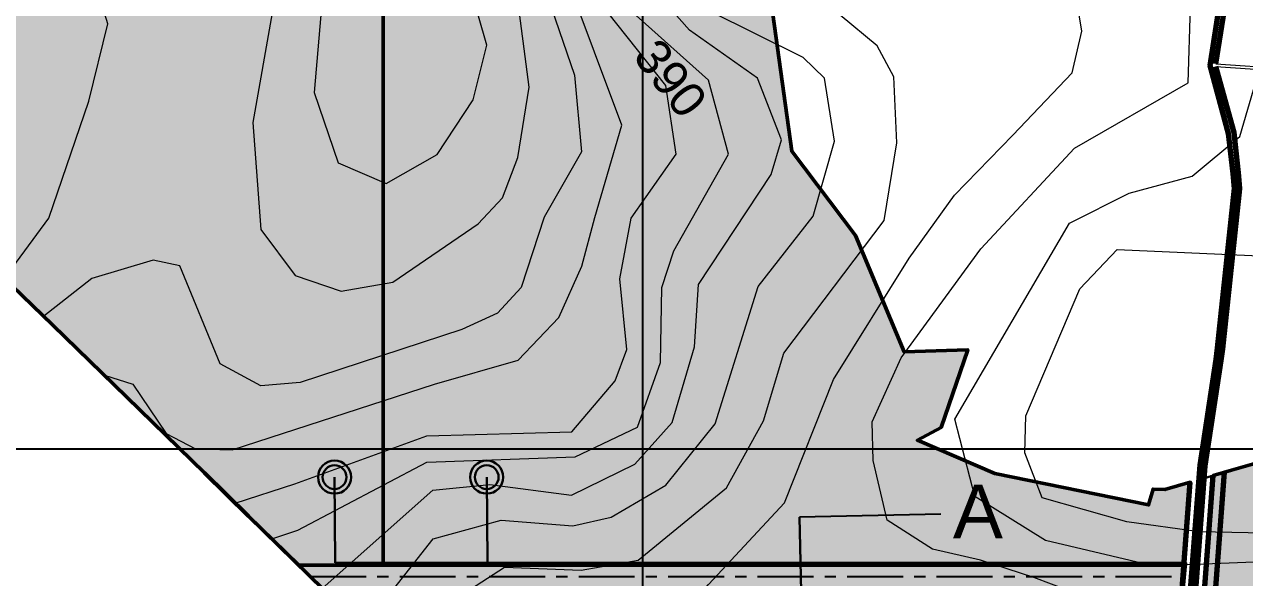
# Model space of a CAD drawing. Header units: metres. Extents: x 32505 to 230200, y 224018 to 1564544.
# Drawn here: x 225309 to 226673, y 1561556 to 1562174 of the extents above; entities that cross this region are included whole.
import ezdxf

# ---------------------------------------------------------------- set-up
doc = ezdxf.new("R2010")
doc.units = ezdxf.units.M
doc.linetypes.add('CENTER', pattern=[2, 1.25, -0.25, 0.25, -0.25])
doc.linetypes.add('PHANTOM2', pattern=[1.25, 0.625, -0.125, 0.125, -0.125, 0.125, -0.125])
for name, color, linetype, lineweight in [('10 M CONTOUR', 8, 'Continuous', 9), ('2 M CONTOUR', 254, 'Continuous', 9), ('STREAM', 141, 'Continuous', 0)]:
    doc.layers.add(name, color=color, linetype=linetype, lineweight=lineweight)
for name, color, linetype in [('CONTEXT', 44, 'Continuous'), ('G_B.T. ROAD', 1, 'Continuous'), ('G_CART TRACK', 252, 'Continuous'), ('GRID', 7, 'Continuous'), ('name power lines', 1, 'Continuous'), ('road', 10, 'Continuous'), ('VILLAGE BOUNDARY', 6, 'Continuous')]:
    doc.layers.add(name, color=color, linetype=linetype)
doc.styles.get("Standard").update_dxf_attribs({"font": 'arial.ttf'})
doc.dimstyles.get("Standard").update_dxf_attribs({"dimtxt": 0.18, "dimasz": 0.18, "dimexe": 0.18, "dimexo": 0.0625, "dimgap": 0.09, "dimtad": 0, "dimtih": 1, "dimtoh": 1, "dimdec": 4, "dimzin": 0, "dimdsep": 46, "dimtxsty": 'Standard', "dimcen": 0.09, "dimadec": 0, "dimazin": 0, "dimtfac": 1, "dimtdec": 4, "dimtofl": 0, "dimtmove": 0, "dimatfit": 3, "dimfxl": 1, "dimtolj": 1, "dimtzin": 0, "dimarcsym": 0})

msp = doc.modelspace()

# ---------------------------------------------------------------- hatches: boundary and pattern name
at = {"layer": 'STREAM', "true_color": 0xffffdb}
h = msp.add_hatch(color=7, dxfattribs=at)
h.dxf.hatch_style = 1
h.paths.add_polyline_path([(225710.4, 1562484.6), (225684.9, 1562490.6), (225632.1, 1562529), (225482.4, 1562586), (225473, 1562589.6), (225470.8, 1562602), (225481, 1562625.2), (225493.3, 1562651.4), (225495, 1562661.5), (225495.2, 1562673.4), (225507.6, 1562695.4), (225522.9, 1562724.3), (225526.5, 1562728.6), (225529.3, 1562735.8), (225536.6, 1562751.2), (225540.3, 1562760.3), (225543.1, 1562782.2), (225538, 1562798.5), (225530.6, 1562812.6), (225524.7, 1562830.7), (225524.3, 1562837.5), (225525.3, 1562839.2), (225522.2, 1562849.2), (225519.7, 1562888.2), (225518.4, 1562891), (225519.7, 1562908.9), (225511.4, 1562928.8), (225506.7, 1562953.7), (225497.7, 1562969.1), (225486.3, 1562981.8), (225480.6, 1562998.2), (225494.8, 1563014.8), (225513.5, 1563022.3), (225527.5, 1563033.9), (225532.2, 1563051), (225528.7, 1563075.2), (225518.3, 1563113.6), (225512.8, 1563157.4), (225517.1, 1563202.8), (225475.9, 1563203.2), (225393.4, 1563204.2), (225386.8, 1563204.2), (225381, 1563204.3), (225374.7, 1563204.4), (225368.2, 1563204.5), (225364.5, 1563204.5), (225362.8, 1563207.9), (225359, 1563215.5), (225354.8, 1563223.9), (225350.9, 1563231.5), (225348, 1563237.2), (225345.6, 1563242), (225343.4, 1563246.4), (225341.2, 1563250.7), (225338.1, 1563256.8), (225336.5, 1563260), (225334.9, 1563263.3), (225332.2, 1563268.6), (225329.5, 1563273.9), (225325.8, 1563281.3), (225323.7, 1563285.4), (225321.2, 1563290.4), (225319.8, 1563293.6), (225318.1, 1563297.7), (225317, 1563300.3), (225315.6, 1563303.7), (225314.5, 1563306.4), (225313.4, 1563309.1), (225312.4, 1563311.4), (225311.2, 1563314.5), (225309.7, 1563318.1), (225308.7, 1563320.4), (225307.9, 1563322.3), (225306.9, 1563324.7), (225297.9, 1563346.5), (225285.4, 1563376.6), (225271.1, 1563411.2), (225258.3, 1563442), (225245, 1563474), (225216, 1563462), (225153.3, 1563436), (225082.1, 1563406.5), (224883.5, 1563319.7), (224823.2, 1563296.6), (224782.5, 1563281.1), (224790.8, 1563227.3), (224798.1, 1563179.9), (224802, 1563154.2), (224806.5, 1563124.8), (224810.5, 1563099.2), (224812.8, 1563084.3), (224827.3, 1563089.3), (224838.1, 1563093), (224848.9, 1563096.8), (224863.3, 1563101.7), (224866.6, 1563094.5), (224870.3, 1563086.3), (224873.6, 1563079), (224876.2, 1563073.4), (224867.7, 1563070.1), (224857.7, 1563066.3), (224842.5, 1563060.4), (224828, 1563054.7), (224815.5, 1563053.9), (224820.5, 1563000), (224828.6, 1562911.1), (224831, 1562884.6), (224834.6, 1562844.8), (224838.6, 1562801.8), (224842.3, 1562760.8), (224847, 1562709.6), (224850.3, 1562672.8), (224850.8, 1562668.1), (224851.6, 1562659.4), (224852.1, 1562654.1), (224880.1, 1562610.3), (224919.4, 1562549.1), (224991.3, 1562436.8), (225007.4, 1562411.8), (225018, 1562395.2), (225050.9, 1562331.6), (225072.8, 1562289.1), (225100.4, 1562235.6), (225162.1, 1562115.5), (225194.8, 1562051.7), (225223.7, 1561995.5), (225227.4, 1561988.2), (225229.9, 1561983.5), (225233.4, 1561976.5), (225237.3, 1561968.9), (225247.3, 1561949.4), (225258.4, 1561927.8), (225260.5, 1561921.7), (225262.8, 1561913.8), (225284.5, 1561893), (225341, 1561838.6), (225423.7, 1561757.8), (225510.5, 1561673), (225559.9, 1561624.5), (225616, 1561569.7), (225644.5, 1561569.7), (225710.4, 1561569.7)])
h = msp.add_hatch(color=7, dxfattribs=at)
h.dxf.hatch_style = 1
h.paths.add_polyline_path([(226142.1, 1562213), (226131.2, 1562322.5), (226120.2, 1562432), (226163.8, 1562437.1), (226223.2, 1562444.1), (226263.2, 1562533.9), (226277.7, 1562696), (226230.2, 1562796.9), (226438.1, 1562807.1), (226517.2, 1562814.2), (226474.4, 1562901.3), (226446.4, 1562958), (226438.9, 1562980.4), (226431, 1563009.8), (226426.8, 1563031.1), (226424, 1563075.6), (226417.2, 1563168.4), (226416, 1563192.3), (226413.1, 1563192.3), (226382.1, 1563192.7), (226362.3, 1563192.9), (226330.1, 1563193.3), (226314.4, 1563193.5), (226304, 1563193.6), (226297.6, 1563193.7), (226285.5, 1563193.8), (226267.5, 1563194), (226260.6, 1563194.1), (226245.5, 1563194.3), (226226.7, 1563194.5), (226210.9, 1563194.7), (226195.6, 1563194.8), (226188, 1563194.9), (226182.7, 1563195), (226169.3, 1563195.1), (226161.4, 1563195.2), (226155.1, 1563195.3), (226147.5, 1563195.4), (226139, 1563195.5), (226130.6, 1563195.6), (226121.7, 1563195.7), (226118, 1563195.7), (226105.9, 1563195.9), (226097.7, 1563196), (226087.7, 1563196.1), (226083.2, 1563196.1), (226076.6, 1563196.2), (226073.1, 1563196.3), (226068.4, 1563196.3), (226064.3, 1563196.4), (226062.2, 1563196.4), (226057.5, 1563196.4), (226047.1, 1563196.5), (226034.6, 1563196.7), (226030.7, 1563196.7), (225970.2, 1563197.8), (225919.4, 1563198), (225868.2, 1563198.6), (225830, 1563199.1), (225759, 1563199.9), (225687.4, 1563200.9), (225645.4, 1563201.4), (225583.4, 1563201.9), (225581.4, 1563188.2), (225572.8, 1563173.7), (225561.1, 1563161.7), (225551.5, 1563131.3), (225554.2, 1563091.2), (225556.9, 1563049.8), (225551.5, 1563025.4), (225551.5, 1563006), (225541.6, 1562971.6), (225542.6, 1562950.5), (225555.1, 1562921.8), (225557.8, 1562901.2), (225553.8, 1562890.1), (225557.8, 1562883.7), (225559.3, 1562872.1), (225556.1, 1562863.2), (225558.8, 1562855.5), (225569.3, 1562835), (225564.3, 1562813.5), (225558.7, 1562789.3), (225556.8, 1562781.3), (225557.8, 1562775.8), (225557.2, 1562773.5), (225560.7, 1562761.8), (225554.3, 1562736.2), (225547.4, 1562721.5), (225533.4, 1562694), (225520.7, 1562670.6), (225507.4, 1562660), (225504, 1562648.8), (225500.6, 1562649.1), (225500.6, 1562635.4), (225506.4, 1562626.7), (225502.8, 1562606.3), (225494.1, 1562591.1), (225482.4, 1562586), (225632.1, 1562529), (225636.7, 1562575), (225618, 1562606), (225615.1, 1562667.5), (225653.6, 1562733), (225679.5, 1562740.6), (225769.7, 1562758.1), (225814.7, 1562757.6), (225840.5, 1562737.9), (225853.1, 1562664.9), (225832, 1562572.9), (225784.9, 1562499.6), (225776.7, 1562481.3), (225721.7, 1562481.9), (225710.4, 1562484.6), (225710.4, 1561569.7), (226605.1, 1561569.7), (226612.1, 1561662.6), (226583.8, 1561654.3), (226570.7, 1561655), (226565.7, 1561637.3), (226393.7, 1561672.4), (226307.3, 1561709.5), (226333.7, 1561723.8), (226363.6, 1561810.7), (226292.5, 1561808.3), (226238.2, 1561938.4), (226166.9, 1562032.6)])
h = msp.add_hatch(color=7, dxfattribs=at)
h.dxf.hatch_style = 1
h.paths.add_polyline_path([(227010.8, 1561147), (227026.1, 1561189.4), (227004, 1561229.2), (226997.4, 1561259.2), (226997.7, 1561316.1), (227048.7, 1561325.6), (227069.1, 1561360.3), (227096.9, 1561360.3), (227123.1, 1561382.7), (227133.1, 1561446.5), (227131, 1561485.4), (227133.8, 1561498.8), (227125.1, 1561512.6), (227124.9, 1561525.2), (227115.6, 1561608.2), (227106.9, 1561663.2), (227108.6, 1561682.7), (227099.2, 1561685), (227089.9, 1561687.3), (227081.6, 1561687.3), (227075, 1561689.1), (227070.3, 1561696.3), (227074.7, 1561704.6), (227079.7, 1561706.5), (227073, 1561714.5), (227076.2, 1561730.3), (227080.7, 1561737), (227091, 1561737), (227103.6, 1561741), (227111.2, 1561743.4), (227114.2, 1561754.9), (226944, 1561730.6), (226998.5, 1561788.7), (227074, 1561868.9), (227183.3, 1561985.4), (227250.2, 1562056.6), (227234, 1562056.6), (227096.2, 1562045.7), (226940.4, 1562033.3), (226828.2, 1561998), (226885.2, 1561704.1), (226797.7, 1561725.5), (226784.5, 1561728.7), (226713.1, 1561691.8), (226658.4, 1561676), (226637.7, 1561670), (226626.6, 1561521.2), (226614.4, 1561413.8), (226594.5, 1561379.7), (226513.4, 1561292.8), (226465.4, 1561172), (226392.3, 1561070), (226341, 1560994.4), (226331, 1560973.6), (226328.4, 1560941.5), (226345.5, 1560934.2), (226348.2, 1560933), (226352, 1560919.8), (226352.9, 1560916.7), (226363, 1560905.5), (226377.2, 1560887.7), (226388.1, 1560879.9), (226425, 1560876.6), (226448.1, 1560879.6), (226469.4, 1560895.8), (226501.9, 1560898.4), (226524.9, 1560887.6), (226572.2, 1560873.6), (226593.8, 1560872.5), (226627.5, 1560876.7), (226658.1, 1560885.5), (226668.4, 1560890.5), (226742.7, 1560941.2), (226767, 1560961.5), (226800.5, 1561049.9), (226806.8, 1561057.3), (226802.2, 1561071.5), (226817.2, 1561073.8), (226809.6, 1561096.9), (226800.5, 1561113.3), (226810, 1561132.4), (226843.7, 1561136.5), (226864.9, 1561139.1), (226937.1, 1561138.6), (226987.7, 1561136.4)])
at = {"layer": 'STREAM'}
h = msp.add_hatch(color=256, dxfattribs=at)
h.dxf.hatch_style = 1
edge = h.paths.add_edge_path()
edge.add_arc((225656, 1561668.3), 18.5, 0, 360)
edge = h.paths.add_edge_path()
edge.add_arc((225826, 1561668.3), 18.5, 0, 360)
h = msp.add_hatch(color=253, dxfattribs=at)
h.dxf.hatch_style = 1
h.paths.add_polyline_path([(226605.1, 1561569.7), (225710.4, 1561569.7), (225644.5, 1561569.7), (225616, 1561569.7), (225627.4, 1561558.5), (225641.5, 1561544.7), (226603.3, 1561544.7)])

# ---------------------------------------------------------------- linework, layer by layer
at = {"color": 7, "linetype": 'CENTER', "ltscale": 50}
msp.add_line((225628.8, 1561557.2), (226604.2, 1561557.2), dxfattribs=at)
at = {"color": 1, "lineweight": 50}
msp.add_lwpolyline([(225860.5, 1560747.6), (225865.6, 1560765.3), (225870.7, 1560783.1), (225875.2, 1560835), (225879.5, 1560885.2), (225885.9, 1560959.4), (225890.9, 1561017), (225893.3, 1561045.4), (225867.5, 1561097.8), (225815, 1561204.2), (225779.4, 1561276.4), (225740.9, 1561356), (225698.5, 1561442.5), (225655.4, 1561531.1), (225643.7, 1561542.5), (225627.4, 1561558.5), (225559.9, 1561624.5), (225510.5, 1561673), (225423.7, 1561757.8), (225341, 1561838.6), (225284.5, 1561893)], dxfattribs=at)
at = {"layer": '10 M CONTOUR'}
for points in [[(225887.8, 1561056.6, 380), (225915.8, 1561078.6, 380), (225938.5, 1561114.2, 380), (225958.1, 1561188.7, 380), (225937.2, 1561263.7, 380), (225938.6, 1561340.7, 380), (226002.4, 1561466.8, 380), (226073.9, 1561548.2, 380), (226158.7, 1561639.5, 380), (226213.5, 1561777.4, 380), (226298.1, 1561913.2, 380), (226348.8, 1561983.5, 380), (226414.1, 1562050.7, 380), (226480.1, 1562120.4, 380), (226491.1, 1562166.7, 380), (226483.3, 1562214.4, 380)], [(225545, 1561639.2, 390), (225611.7, 1561660.8, 390), (225759.1, 1561714.5, 390), (225921.2, 1561718.8, 390), (225969.7, 1561776, 390), (225982.6, 1561811.1, 390), (225974.8, 1561889.9, 390), (225987.4, 1561957.6, 390), (226037.9, 1562029.2, 390), (226026.1, 1562106.2, 390), (225961.2, 1562187.6, 390)]]:
    msp.add_polyline3d(points, dxfattribs=at)
at = {"layer": '2 M CONTOUR', "linetype": 'Continuous'}
for points, elevation in [([(225287.3, 1561890.2), (225336.9, 1561957.8), (225381.4, 1562088.5), (225402.8, 1562175.1), (225375.4, 1562262.9), (225355.6, 1562310.8), (225338.7, 1562336.7), (225297.2, 1562403.7), (225246.4, 1562560.6), (225253.3, 1562712.2), (225253.1, 1562790.7), (225216.4, 1562938), (225222.4, 1563064.5), (225232.1, 1563178.4), (225269.4, 1563341.7), (225261.1, 1563391.7), (225215.5, 1563405.2), (225185.9, 1563406.5), (225094, 1563431.9), (225005.1, 1563457.8), (224909.4, 1563514.4), (224889, 1563585.6), (224953.7, 1563700)], 396), ([(225851.4, 1562329.7), (225924.1, 1562117.6), (225931.8, 1562032.1), (225890.3, 1561959), (225864.5, 1561880.2), (225838.2, 1561851.5), (225798.1, 1561833.3), (225617.6, 1561774.2), (225573.7, 1561770.5), (225528.1, 1561795), (225483.1, 1561904.5), (225453.2, 1561910.7), (225384.9, 1561890.3), (225331, 1561848.3)], 394)]:
    msp.add_lwpolyline(points, dxfattribs=dict(at, elevation=elevation))
at = {"layer": '2 M CONTOUR'}
for points in [[(225601.3, 1562568.8, 398), (225642.6, 1562360.1, 398), (225646.5, 1562254.6, 398), (225633.1, 1562098.1, 398), (225660.2, 1562019.6, 398), (225713.6, 1561996.7, 398), (225770.8, 1562029.1, 398), (225810.8, 1562090, 398), (225826.1, 1562151, 398), (225798.2, 1562248.9, 398), (225794.3, 1562352.5, 398), (225867.7, 1562573.7, 398), (225832.6, 1562750.8, 398), (225849.3, 1562951.3, 398), (225839.9, 1563019.4, 398), (225789.3, 1563048.7, 398), (225752.9, 1563019.4, 398), (225718.8, 1562923.1, 398), (225682.8, 1562778.1, 398), (225601.3, 1562568.8, 398)], [(225398.9, 1561782.1, 392), (225430.6, 1561772.3, 392), (225467.9, 1561717.1, 392), (225500.7, 1561699.9, 392), (225541.6, 1561698.8, 392), (225767.6, 1561772.3, 392), (225861.3, 1561799, 392), (225906.7, 1561846.6, 392), (225932.2, 1561904.1, 392), (225946.7, 1561958.5, 392), (225976.9, 1562061.6, 392), (225886.6, 1562303.8, 392)], [(225586.3, 1562187.4, 396), (225564.6, 1562064.9, 396), (225573.6, 1561945.1, 396), (225611.8, 1561893.5, 396), (225663.4, 1561876.3, 396), (225721, 1561886.1, 396), (225816.6, 1561951.3, 396), (225843.6, 1561980.4, 396), (225860.7, 1562025.6, 396), (225873.4, 1562104.2, 396), (225859.4, 1562213, 396)], [(225642.3, 1561543.9, 386), (225765.7, 1561653.6, 386), (225829.4, 1561659.9, 386), (225920.9, 1561648, 386), (225991.6, 1561682.8, 386), (226033.2, 1561729.5, 386), (226058.4, 1561814, 386), (226062.6, 1561883.6, 386), (226143.9, 1562006.6, 386), (226155.4, 1562045.3, 386), (226128.7, 1562114.1, 386), (226052.5, 1562168, 386), (226015.3, 1562210.6, 386)], [(225585.8, 1561599.3, 388), (225615.1, 1561608.9, 388), (225759.3, 1561685.1, 388), (225925, 1561691, 388), (225994.7, 1561724.2, 388), (226020.1, 1561796.3, 388), (226021.6, 1561880.2, 388), (226035, 1561921.3, 388), (226096.2, 1562029.3, 388), (226073.7, 1562111.9, 388), (225993.2, 1562184.2, 388)], [(225816.8, 1561200.6, 384), (225824.9, 1561243.7, 384), (225817.8, 1561272.8, 384), (225774.9, 1561355, 384), (225716.4, 1561420.2, 384), (225694.4, 1561487.5, 384), (225700.1, 1561515.6, 384), (225766.1, 1561599.2, 384), (225842.2, 1561620, 384), (225922.2, 1561613.7, 384), (225965, 1561623.4, 384), (226026.3, 1561659.4, 384), (226081.3, 1561727.8, 384), (226129.4, 1561881.4, 384), (226190.7, 1561960, 384), (226214.7, 1562043.7, 384), (226203.3, 1562114.3, 384), (226179.6, 1562137.4, 384), (226075.2, 1562189.3, 384)], [(225855.9, 1561121.4, 382), (225920.9, 1561192.1, 382), (225893.1, 1561236.5, 382), (225859.7, 1561364.5, 382), (225799.1, 1561422.2, 382), (225778.4, 1561481.8, 382), (225801.4, 1561539.1, 382), (225845.8, 1561567.8, 382), (225931.6, 1561564.3, 382), (225995.3, 1561575.6, 382), (226094, 1561656.2, 382), (226135.2, 1561731.1, 382), (226158.2, 1561806.8, 382), (226270.2, 1561955.3, 382), (226284.3, 1562042.1, 382), (226281, 1562115.6, 382), (226262.3, 1562150.4, 382), (226221.1, 1562184.6, 382)], [(226496.7, 1561533.6, 378), (226437.5, 1561556, 378), (226377.7, 1561575.3, 378), (226324.3, 1561587.9, 378), (226273.4, 1561620.3, 378), (226257.9, 1561686.8, 378), (226256.9, 1561730.2, 378), (226289, 1561801.8, 378), (226378.3, 1561923.4, 378), (226482.9, 1562036.1, 378), (226610, 1562109.1, 378), (226612.3, 1562193.9, 378)], [(226683.6, 1561573.2, 376), (226571.8, 1561568.7, 376), (226450.5, 1561597.6, 376), (226371.5, 1561646.6, 376), (226349.1, 1561733, 376), (226477.3, 1561952.2, 376), (226543.8, 1561985.9, 376), (226614.4, 1562004.8, 376), (226667.5, 1562049.2, 376), (226687.4, 1562116.4, 376)], [(226713.3, 1561605.1, 374), (226622.1, 1561607, 374), (226541.4, 1561618.3, 374), (226446.6, 1561645.1, 374), (226427.5, 1561695.5, 374), (226428.4, 1561736.7, 374), (226488.9, 1561878.6, 374), (226530.7, 1561922.7, 374), (226756.2, 1561912.7, 374)]]:
    msp.add_polyline3d(points, dxfattribs=at)
at = {"layer": 'G_B.T. ROAD', "color": 253, "lineweight": 70}
for points in [[(226640.7, 1562130.2), (226655.5, 1562224.3), (226664.8, 1562297.4), (226671.3, 1562388.1), (226663.1, 1562439.3), (226634.7, 1562531.4), (226599.5, 1562660.8), (226586.6, 1562700.5), (226541, 1562800.9), (226488.3, 1562908.1), (226460.8, 1562963.9), (226453.8, 1562984.9), (226446.1, 1563013.4), (226442.2, 1563033.1), (226439.5, 1563076.6), (226432.7, 1563169.4), (226431.5, 1563192.1)], [(226273.1, 1560753.6), (226272.7, 1560800.2), (226315.7, 1560977.7), (226327.6, 1561002.2), (226379.5, 1561078.9), (226451.7, 1561179.5), (226500.1, 1561301.2), (226582, 1561389), (226599.3, 1561418.7), (226611.1, 1561522.7), (226623.1, 1561681.6), (226641, 1561799.7), (226642.7, 1561812.5), (226661.7, 1561991), (226660, 1562007.7), (226655.1, 1562052.4), (226634.4, 1562128.4), (226649.5, 1562225.1)], [(226315.7, 1560977.7), (226327.6, 1561002.2), (226379.5, 1561078.9), (226451.7, 1561179.5), (226500.1, 1561301.2), (226582, 1561389), (226599.3, 1561418.7), (226611.1, 1561522.7), (226623.1, 1561681.6), (226641, 1561799.7), (226642.7, 1561812.5), (226661.7, 1561991), (226660, 1562007.7), (226655.1, 1562052.4), (226634.4, 1562128.4), (226649.5, 1562225.1)], [(226279.1, 1560753.7), (226278.7, 1560799.3), (226321.6, 1560976.1), (226332.8, 1560999.1), (226384.5, 1561075.5), (226457, 1561176.6), (226505.2, 1561298), (226586.8, 1561385.4), (226605.2, 1561416.8), (226617.1, 1561522.1), (226629, 1561680.9), (226646.9, 1561798.8), (226648.6, 1561811.8), (226667.7, 1561991), (226666, 1562008.4), (226661.1, 1562053.5), (226640.9, 1562127.2)], [(226318.2, 1560609), (226315.4, 1560613.1), (226305.8, 1560646), (226302.1, 1560662.5), (226301.1, 1560753.9), (226300.7, 1560796.8), (226342.5, 1560968.6), (226351.9, 1560988.1), (226402.5, 1561062.9), (226476.4, 1561166), (226524.1, 1561286), (226604.6, 1561372.2), (226626.5, 1561409.7), (226639, 1561520.1), (226650.6, 1561673.7)], [(226328.4, 1560941.5), (226331, 1560973.6), (226341, 1560994.4), (226392.3, 1561070), (226465.4, 1561172), (226513.4, 1561292.8), (226594.5, 1561379.7), (226614.4, 1561413.8), (226626.6, 1561521.2), (226637.7, 1561670)], [(226303.6, 1560945), (226306.4, 1560980.2), (226319.3, 1561006.9), (226371.7, 1561084.3), (226443.3, 1561184.1), (226491.9, 1561306.4), (226574.3, 1561394.7), (226590.1, 1561421.8), (226601.7, 1561523.6), (226612.1, 1561662.6)]]:
    msp.add_lwpolyline(points, dxfattribs=at)
at = {"layer": 'G_B.T. ROAD', "color": 1, "lineweight": 50}
for points in [[(225284.5, 1561893), (225341, 1561838.6), (225423.7, 1561757.8), (225510.5, 1561673), (225559.9, 1561624.5), (225616, 1561569.7), (225644.5, 1561569.7), (225710.4, 1561569.7), (225710.4, 1562484.6)], [(225710.4, 1562484.6), (225710.4, 1561569.7), (226605.1, 1561569.7), (226612.1, 1561662.6), (226583.8, 1561654.3), (226570.7, 1561655), (226565.7, 1561637.3), (226393.7, 1561672.4), (226307.3, 1561709.5), (226333.7, 1561723.8), (226363.6, 1561810.7), (226292.5, 1561808.3), (226238.2, 1561938.4), (226166.9, 1562032.6), (226142.1, 1562213)], [(226713.1, 1561691.8), (226658.4, 1561676), (226637.7, 1561670), (226626.6, 1561521.2)]]:
    msp.add_lwpolyline(points, dxfattribs=at)
at = {"layer": 'G_CART TRACK', "lineweight": 15}
for points in [[(226640.7, 1562130.2), (226717.2, 1562125)], [(226640.9, 1562127.2), (226717.6, 1562122)]]:
    msp.add_lwpolyline(points, dxfattribs=at)
at = {"layer": 'GRID', "color": 254, "linetype": 'Continuous'}
for p, q in [((226000, 1563700), (226000, 1550700)), ((223000, 1561700), (230000, 1561700))]:
    msp.add_line(p, q, dxfattribs=at)
at = {"layer": 'road', "color": 4, "lineweight": 30}
msp.add_lwpolyline([(226253.5, 1560656.7), (226254.2, 1560803), (226266.3, 1560843.7), (226275.5, 1560872.2), (226305, 1560944.1), (226308.6, 1560980.2), (226321.5, 1561006), (226352.8, 1561052.9), (226372.6, 1561083.6), (226388, 1561105.1), (226400.7, 1561123.2), (226444.2, 1561182.8), (226459.5, 1561222), (226493, 1561305.9), (226514.2, 1561328.9), (226575.5, 1561393.1), (226591.7, 1561421.1), (226600.1, 1561490.9), (226607.6, 1561572.5), (225656.8, 1561572.5)], dxfattribs=at)
at = {"layer": 'STREAM', "lineweight": 30}
for p, q in [((225656.8, 1561572.5), (225656, 1561668.3)), ((225826.9, 1561572.5), (225826, 1561668.3))]:
    msp.add_line(p, q, dxfattribs=at)
for centre, radius in [((225656, 1561668.3), 18.5), ((225656, 1561668.3), 13.3), ((225826, 1561668.3), 18.5), ((225826, 1561668.3), 13.3)]:
    msp.add_circle(centre, radius, dxfattribs=at)
at = {"layer": 'VILLAGE BOUNDARY', "linetype": 'PHANTOM2', "lineweight": 30, "ltscale": 50}
for points in [[(226163.8, 1562437.1), (226120.2, 1562432), (226131.2, 1562322.5), (226142.1, 1562213), (226166.9, 1562032.6), (226238.2, 1561938.4), (226292.5, 1561808.3), (226363.6, 1561810.7), (226333.7, 1561723.8), (226307.3, 1561709.5), (226393.7, 1561672.4), (226565.7, 1561637.3), (226570.7, 1561655), (226583.8, 1561654.3), (226621.9, 1561665.4), (226713.1, 1561691.8)], [(225262.8, 1561913.8), (225353.4, 1561826.7), (225655.4, 1561531.1), (225768.3, 1561298.9), (225893.3, 1561045.4), (225870.7, 1560783.1), (225860.5, 1560747.6), (225840.2, 1560447.9), (225713.5, 1560068.1), (225622, 1559441.1), (225598.7, 1559262.6), (225219.8, 1558524.1)]]:
    msp.add_lwpolyline(points, dxfattribs=at)

# ---------------------------------------------------------------- texts
at = {"color": 17, "insert": (226375, 1561629.9, 1128), "char_height": 60, "width": 69.024, "attachment_point": 5, "rotation": 359.849}
msp.add_mtext('\\A1;{\\C7;A}', dxfattribs=at)
at = {"layer": 'CONTEXT', "linetype": 'Continuous'}
msp.add_text('390', height=39, rotation=307.902, dxfattribs=at).set_placement((225988.3, 1562138.1, 390))

# ---------------------------------------------------------------- leaders
at = {"layer": 'name power lines', "color": 7, "linetype": 'Continuous', "lineweight": 9, "ltscale": 50}
for points in [[(226333.6, 1561626.9), (226175.7, 1561623.5), (226178.5, 1561490.8)], [(226336.5, 1561494.2), (226178.5, 1561490.8), (226175.7, 1561623.5)]]:
    msp.add_leader(points, dimstyle='Standard', override={"dimtxt": 24, "dimasz": 75}, dxfattribs=at)

doc.saveas('drawing.dxf')
